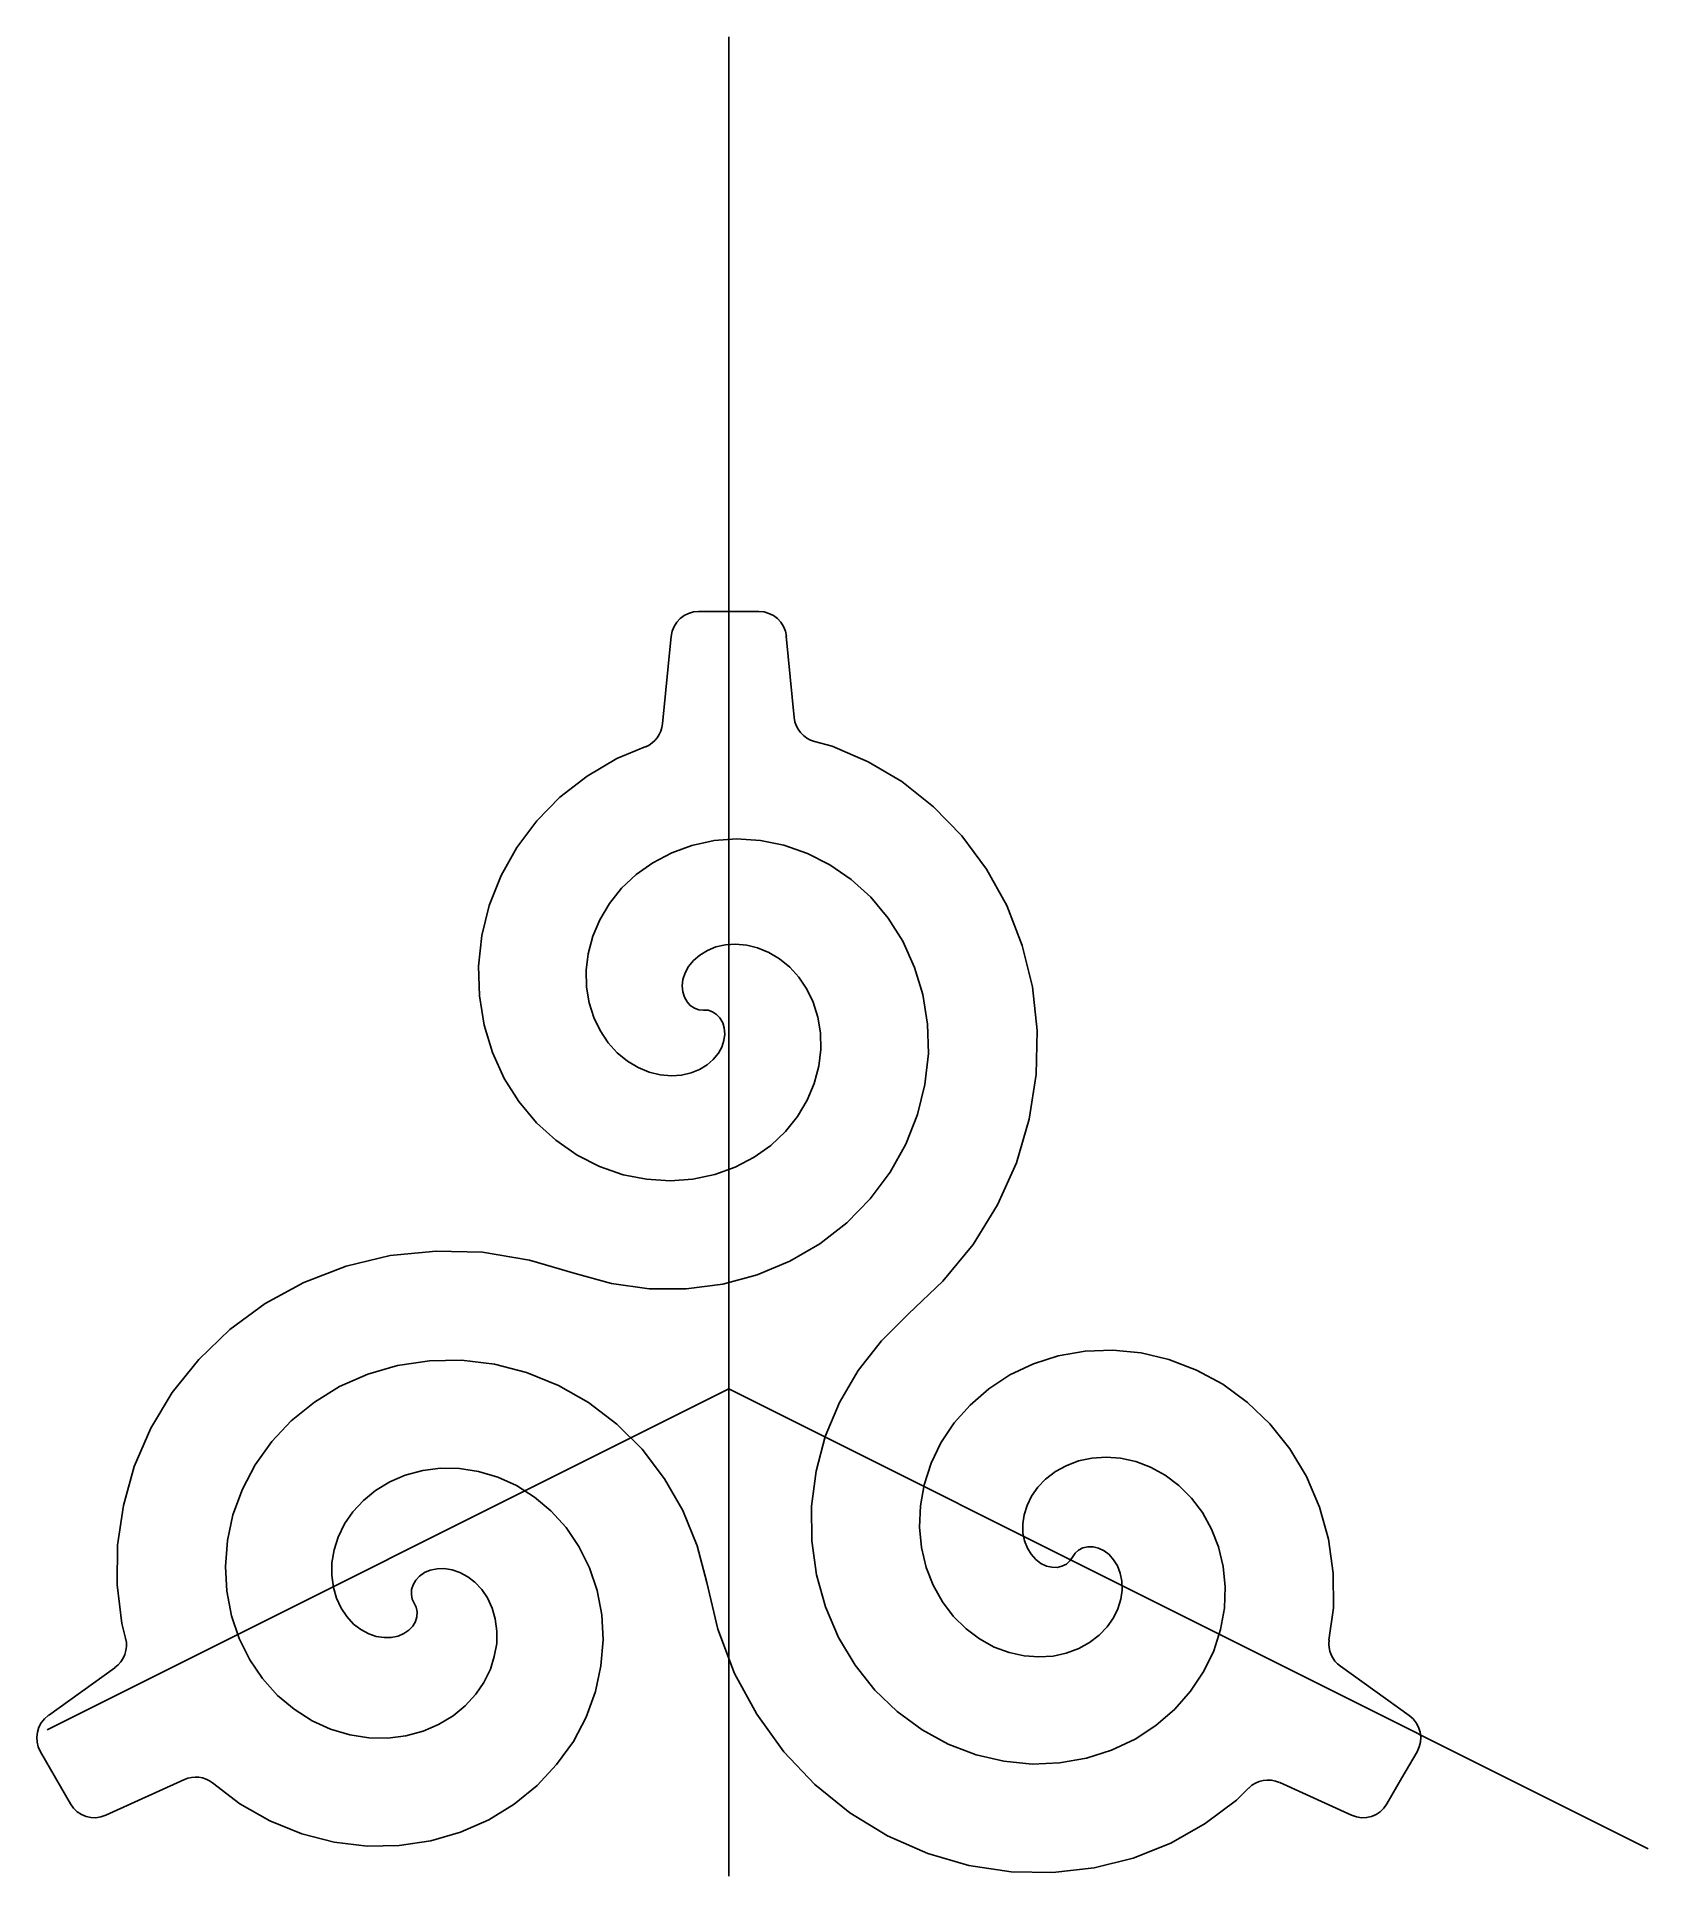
# Model space of a CAD drawing. Extents: x -3.8 to 5, y -2.6 to 7.4.
import ezdxf

# ---------------------------------------------------------------- set-up
doc = ezdxf.new("R2010")
doc.units = 0
doc.header["$MEASUREMENT"] = 0

msp = doc.modelspace()

# ---------------------------------------------------------------- hatches: boundary and pattern name
at = {"linetype": 'Continuous'}
h = msp.add_hatch(dxfattribs=at)
h.set_pattern_fill('ANSI31', color=256)
h.paths.add_polyline_path([(1.114, 3.165), (0.941, 3.302), (0.758, 3.41), (0.562, 3.494), (0.362, 3.548), (0.157, 3.577), (-0.043, 3.577), (-0.242, 3.552), (-0.429, 3.501), (-0.608, 3.427), (-0.769, 3.332), (-0.918, 3.217), (-1.044, 3.088), (-1.153, 2.943), (-1.237, 2.791), (-1.302, 2.629), (-1.342, 2.465), (-1.36, 2.298), (-1.356, 2.137), (-1.33, 1.977), (-1.285, 1.829), (-1.221, 1.687), (-1.141, 1.562), (-1.046, 1.447), (-0.941, 1.352), (-0.824, 1.271), (-0.703, 1.21), (-0.574, 1.165), (-0.447, 1.14), (-0.318, 1.131), (-0.195, 1.141), (-0.075, 1.166), (0.035, 1.206), (0.138, 1.26), (0.228, 1.324), (0.309, 1.4), (0.373, 1.481), (0.427, 1.57), (0.464, 1.66), (0.49, 1.755), (0.5, 1.846), (0.499, 1.937), (0.484, 2.021), (0.459, 2.102), (0.425, 2.173), (0.381, 2.239), (0.332, 2.293), (0.276, 2.339), (0.218, 2.373), (0.157, 2.399), (0.098, 2.413), (0.037, 2.419), (-0.017, 2.415), (-0.071, 2.403), (-0.116, 2.384), (-0.158, 2.359), (-0.191, 2.33), (-0.218, 2.296), (-0.237, 2.262), (-0.249, 2.226), (-0.253, 2.192), (-0.25, 2.159), (-0.241, 2.13), (-0.227, 2.104), (-0.209, 2.085), (-0.186, 2.07), (-0.162, 2.062), (-0.137, 2.06), (-0.112, 2.059), (-0.088, 2.051), (-0.066, 2.036), (-0.048, 2.017), (-0.033, 1.991), (-0.025, 1.963), (-0.022, 1.929), (-0.026, 1.895), (-0.038, 1.859), (-0.056, 1.825), (-0.084, 1.791), (-0.117, 1.762), (-0.159, 1.737), (-0.204, 1.718), (-0.257, 1.706), (-0.312, 1.702), (-0.373, 1.708), (-0.432, 1.722), (-0.493, 1.748), (-0.55, 1.782), (-0.607, 1.828), (-0.656, 1.882), (-0.699, 1.948), (-0.734, 2.019), (-0.759, 2.1), (-0.773, 2.184), (-0.775, 2.276), (-0.764, 2.366), (-0.739, 2.461), (-0.701, 2.551), (-0.648, 2.64), (-0.583, 2.722), (-0.503, 2.797), (-0.413, 2.861), (-0.31, 2.915), (-0.2, 2.955), (-0.079, 2.981), (0.043, 2.99), (0.172, 2.981), (0.3, 2.956), (0.428, 2.911), (0.549, 2.85), (0.666, 2.769), (0.772, 2.674), (0.867, 2.559), (0.946, 2.434), (1.01, 2.292), (1.056, 2.144), (1.081, 1.984), (1.086, 1.823), (1.067, 1.656), (1.027, 1.493), (0.963, 1.331), (0.878, 1.178), (0.769, 1.033), (0.643, 0.904), (0.495, 0.789), (0.333, 0.694), (0.154, 0.62), (-0.033, 0.569), (-0.232, 0.544), (-0.432, 0.544), (-0.637, 0.573), (-0.836, 0.627), (-1.084, 0.701), (-1.339, 0.743), (-1.591, 0.75), (-1.842, 0.725), (-2.081, 0.667), (-2.31, 0.579), (-2.52, 0.464), (-2.713, 0.323), (-2.881, 0.161), (-3.026, -0.02), (-3.142, -0.214), (-3.233, -0.422), (-3.292, -0.633), (-3.324, -0.85), (-3.326, -1.064), (-3.301, -1.275), (-3.248, -1.475), (-3.171, -1.667), (-3.071, -1.841), (-2.95, -2), (-2.812, -2.137), (-2.658, -2.255), (-2.495, -2.347), (-2.322, -2.418), (-2.146, -2.463), (-1.967, -2.485), (-1.792, -2.482), (-1.62, -2.457), (-1.459, -2.409), (-1.305, -2.342), (-1.167, -2.257), (-1.041, -2.156), (-0.936, -2.042), (-0.845, -1.916), (-0.776, -1.784), (-0.725, -1.645), (-0.695, -1.506), (-0.683, -1.364), (-0.691, -1.228), (-0.716, -1.095), (-0.758, -0.972), (-0.815, -0.856), (-0.885, -0.754), (-0.967, -0.663), (-1.056, -0.588), (-1.154, -0.525), (-1.255, -0.479), (-1.361, -0.448), (-1.464, -0.432), (-1.568, -0.43), (-1.664, -0.443), (-1.759, -0.468), (-1.843, -0.505), (-1.921, -0.552), (-1.987, -0.606), (-2.045, -0.668), (-2.089, -0.734), (-2.124, -0.805), (-2.146, -0.874), (-2.158, -0.946), (-2.159, -1.012), (-2.15, -1.079), (-2.133, -1.137), (-2.108, -1.192), (-2.077, -1.237), (-2.04, -1.278), (-2.001, -1.308), (-1.958, -1.331), (-1.917, -1.345), (-1.874, -1.352), (-1.835, -1.351), (-1.798, -1.343), (-1.767, -1.33), (-1.739, -1.311), (-1.718, -1.289), (-1.703, -1.264), (-1.696, -1.238), (-1.694, -1.211), (-1.699, -1.187), (-1.71, -1.164), (-1.721, -1.142), (-1.726, -1.117), (-1.725, -1.09), (-1.717, -1.065), (-1.702, -1.039), (-1.682, -1.017), (-1.654, -0.998), (-1.623, -0.985), (-1.585, -0.977), (-1.547, -0.976), (-1.504, -0.983), (-1.462, -0.997), (-1.419, -1.021), (-1.38, -1.051), (-1.343, -1.091), (-1.312, -1.136), (-1.287, -1.192), (-1.27, -1.25), (-1.261, -1.316), (-1.262, -1.383), (-1.275, -1.454), (-1.296, -1.524), (-1.331, -1.595), (-1.376, -1.66), (-1.434, -1.722), (-1.499, -1.777), (-1.578, -1.824), (-1.661, -1.86), (-1.756, -1.885), (-1.853, -1.898), (-1.957, -1.896), (-2.06, -1.881), (-2.165, -1.849), (-2.266, -1.804), (-2.364, -1.741), (-2.454, -1.666), (-2.536, -1.574), (-2.605, -1.472), (-2.663, -1.356), (-2.704, -1.234), (-2.73, -1.1), (-2.737, -0.965), (-2.726, -0.823), (-2.696, -0.684), (-2.644, -0.544), (-2.575, -0.412), (-2.485, -0.286), (-2.379, -0.173), (-2.253, -0.071), (-2.116, 0.014), (-1.962, 0.081), (-1.801, 0.128), (-1.628, 0.153), (-1.453, 0.157), (-1.274, 0.134), (-1.099, 0.09), (-0.925, 0.019), (-0.762, -0.074), (-0.608, -0.192), (-0.471, -0.328), (-0.35, -0.488), (-0.25, -0.661), (-0.172, -0.853), (-0.119, -1.053), (-0.06, -1.305), (0.031, -1.547), (0.152, -1.768), (0.299, -1.973), (0.469, -2.15), (0.659, -2.305), (0.864, -2.429), (1.083, -2.526), (1.306, -2.59), (1.536, -2.626), (1.762, -2.629), (1.987, -2.604), (2.2, -2.55), (2.404, -2.469), (2.59, -2.363), (2.761, -2.236), (2.907, -2.09), (3.035, -1.927), (3.135, -1.754), (3.213, -1.569), (3.262, -1.382), (3.288, -1.19), (3.286, -1.002), (3.261, -0.817), (3.212, -0.642), (3.141, -0.476), (3.051, -0.326), (2.943, -0.189), (2.821, -0.073), (2.686, 0.026), (2.544, 0.103), (2.393, 0.161), (2.242, 0.196), (2.088, 0.211), (1.939, 0.205), (1.792, 0.18), (1.657, 0.136), (1.528, 0.076), (1.415, 0.001), (1.312, -0.088), (1.226, -0.185), (1.154, -0.293), (1.101, -0.404), (1.063, -0.521), (1.043, -0.636), (1.037, -0.752), (1.048, -0.862), (1.074, -0.97), (1.112, -1.066), (1.162, -1.157), (1.221, -1.235), (1.291, -1.304), (1.364, -1.359), (1.444, -1.403), (1.524, -1.433), (1.607, -1.451), (1.686, -1.457), (1.764, -1.452), (1.835, -1.436), (1.904, -1.411), (1.962, -1.378), (2.015, -1.338), (2.057, -1.294), (2.092, -1.244), (2.116, -1.195), (2.132, -1.143), (2.139, -1.094), (2.138, -1.045), (2.129, -1.002), (2.114, -0.961), (2.093, -0.929), (2.068, -0.9), (2.041, -0.88), (2.01, -0.865), (1.981, -0.859), (1.952, -0.858), (1.926, -0.864), (1.902, -0.876), (1.883, -0.893), (1.869, -0.914), (1.855, -0.935), (1.836, -0.952), (1.812, -0.963), (1.786, -0.97), (1.757, -0.969), (1.728, -0.963), (1.697, -0.948), (1.67, -0.928), (1.644, -0.899), (1.624, -0.866), (1.609, -0.826), (1.6, -0.783), (1.599, -0.734), (1.606, -0.685), (1.622, -0.633), (1.646, -0.583), (1.681, -0.534), (1.723, -0.49), (1.776, -0.449), (1.834, -0.417), (1.902, -0.391), (1.974, -0.376), (2.052, -0.371), (2.131, -0.376), (2.214, -0.395), (2.294, -0.425), (2.374, -0.469), (2.447, -0.524), (2.516, -0.593), (2.576, -0.671), (2.626, -0.762), (2.664, -0.858), (2.689, -0.966), (2.7, -1.076), (2.695, -1.192), (2.675, -1.307), (2.637, -1.424), (2.583, -1.535), (2.511, -1.643), (2.426, -1.74), (2.323, -1.829), (2.21, -1.903), (2.081, -1.964), (1.945, -2.007), (1.799, -2.033), (1.65, -2.039), (1.496, -2.024), (1.345, -1.989), (1.194, -1.931), (1.052, -1.854), (0.916, -1.754), (0.795, -1.638), (0.687, -1.501), (0.597, -1.352), (0.526, -1.185), (0.477, -1.011), (0.452, -0.826), (0.45, -0.638), (0.476, -0.446), (0.525, -0.259), (0.603, -0.074), (0.703, 0.1), (0.83, 0.262), (0.977, 0.408), (1.165, 0.586), (1.329, 0.786), (1.461, 1.001), (1.565, 1.23), (1.634, 1.466), (1.672, 1.709), (1.677, 1.948), (1.652, 2.186), (1.596, 2.411), (1.512, 2.628), (1.401, 2.826), (1.267, 3.008)], flags=17)
h.paths.add_polyline_path([(1.596, 2.411), (1.652, 2.186), (1.677, 1.948), (1.672, 1.709), (1.634, 1.466), (1.565, 1.23), (1.461, 1.001), (1.329, 0.786), (1.165, 0.586), (0.977, 0.408), (0.83, 0.262), (0.703, 0.1), (0.603, -0.074), (0.525, -0.259), (0.476, -0.446), (0.45, -0.638), (0.452, -0.826), (0.477, -1.011), (0.526, -1.185), (0.597, -1.352), (0.687, -1.501), (0.795, -1.638), (0.916, -1.754), (1.052, -1.854), (1.194, -1.931), (1.345, -1.989), (1.496, -2.024), (1.65, -2.039), (1.799, -2.033), (1.945, -2.007), (2.081, -1.964), (2.21, -1.903), (2.323, -1.829), (2.426, -1.74), (2.511, -1.643), (2.583, -1.535), (2.637, -1.424), (2.675, -1.307), (2.695, -1.192), (2.7, -1.076), (2.689, -0.966), (2.664, -0.858), (2.626, -0.762), (2.576, -0.671), (2.516, -0.593), (2.447, -0.524), (2.374, -0.469), (2.294, -0.425), (2.214, -0.395), (2.131, -0.376), (2.052, -0.371), (1.974, -0.376), (1.902, -0.391), (1.834, -0.417), (1.776, -0.449), (1.723, -0.49), (1.681, -0.534), (1.646, -0.583), (1.622, -0.633), (1.606, -0.685), (1.599, -0.734), (1.6, -0.783), (1.609, -0.826), (1.624, -0.866), (1.644, -0.899), (1.67, -0.928), (1.697, -0.948), (1.728, -0.963), (1.757, -0.969), (1.786, -0.97), (1.812, -0.963), (1.836, -0.952), (1.855, -0.935), (1.869, -0.914), (1.883, -0.893), (1.902, -0.876), (1.926, -0.864), (1.952, -0.858), (1.981, -0.859), (2.01, -0.865), (2.041, -0.88), (2.068, -0.9), (2.093, -0.929), (2.114, -0.961), (2.129, -1.002), (2.138, -1.045), (2.139, -1.094), (2.132, -1.143), (2.116, -1.195), (2.092, -1.244), (2.057, -1.294), (2.015, -1.338), (1.962, -1.378), (1.904, -1.411), (1.835, -1.436), (1.764, -1.452), (1.686, -1.457), (1.607, -1.451), (1.524, -1.433), (1.444, -1.403), (1.364, -1.359), (1.291, -1.304), (1.221, -1.235), (1.162, -1.157), (1.112, -1.066), (1.074, -0.97), (1.048, -0.862), (1.037, -0.752), (1.043, -0.636), (1.063, -0.521), (1.101, -0.404), (1.154, -0.293), (1.226, -0.185), (1.312, -0.088), (1.415, 0.001), (1.528, 0.076), (1.657, 0.136), (1.792, 0.18), (1.939, 0.205), (2.088, 0.211), (2.242, 0.196), (2.393, 0.161), (2.544, 0.103), (2.686, 0.026), (2.821, -0.073), (2.943, -0.189), (3.051, -0.326), (3.141, -0.476), (3.212, -0.642), (3.261, -0.817), (3.286, -1.002), (3.288, -1.19), (3.262, -1.382), (3.213, -1.569), (3.135, -1.754), (3.035, -1.927), (2.907, -2.09), (2.761, -2.236), (2.59, -2.363), (2.404, -2.469), (2.2, -2.55), (1.987, -2.604), (1.762, -2.629), (1.536, -2.626), (1.306, -2.59), (1.083, -2.526), (0.864, -2.429), (0.659, -2.305), (0.469, -2.15), (0.299, -1.973), (0.152, -1.768), (0.031, -1.547), (-0.06, -1.305), (-0.119, -1.053), (-0.172, -0.853), (-0.25, -0.661), (-0.35, -0.488), (-0.471, -0.328), (-0.608, -0.192), (-0.762, -0.074), (-0.925, 0.019), (-1.099, 0.09), (-1.274, 0.134), (-1.453, 0.157), (-1.628, 0.153), (-1.801, 0.128), (-1.962, 0.081), (-2.116, 0.014), (-2.253, -0.071), (-2.379, -0.173), (-2.485, -0.286), (-2.575, -0.412), (-2.644, -0.544), (-2.696, -0.684), (-2.726, -0.823), (-2.737, -0.965), (-2.73, -1.1), (-2.704, -1.234), (-2.663, -1.356), (-2.605, -1.472), (-2.536, -1.574), (-2.454, -1.666), (-2.364, -1.741), (-2.266, -1.804), (-2.165, -1.849), (-2.06, -1.881), (-1.957, -1.896), (-1.853, -1.898), (-1.756, -1.885), (-1.661, -1.86), (-1.578, -1.824), (-1.499, -1.777), (-1.434, -1.722), (-1.376, -1.66), (-1.331, -1.595), (-1.296, -1.524), (-1.275, -1.454), (-1.262, -1.383), (-1.261, -1.316), (-1.27, -1.25), (-1.287, -1.192), (-1.312, -1.136), (-1.343, -1.091), (-1.38, -1.051), (-1.419, -1.021), (-1.462, -0.997), (-1.504, -0.983), (-1.547, -0.976), (-1.585, -0.977), (-1.623, -0.985), (-1.654, -0.998), (-1.682, -1.017), (-1.702, -1.039), (-1.717, -1.065), (-1.725, -1.09), (-1.726, -1.117), (-1.721, -1.142), (-1.71, -1.164), (-1.699, -1.187), (-1.694, -1.211), (-1.696, -1.238), (-1.703, -1.264), (-1.718, -1.289), (-1.739, -1.311), (-1.767, -1.33), (-1.798, -1.343), (-1.835, -1.351), (-1.874, -1.352), (-1.917, -1.345), (-1.958, -1.331), (-2.001, -1.308), (-2.04, -1.278), (-2.077, -1.237), (-2.108, -1.192), (-2.133, -1.137), (-2.15, -1.079), (-2.159, -1.012), (-2.158, -0.946), (-2.146, -0.874), (-2.124, -0.805), (-2.089, -0.734), (-2.045, -0.668), (-1.987, -0.606), (-1.921, -0.552), (-1.843, -0.505), (-1.759, -0.468), (-1.664, -0.443), (-1.568, -0.43), (-1.464, -0.432), (-1.361, -0.448), (-1.255, -0.479), (-1.154, -0.525), (-1.056, -0.588), (-0.967, -0.663), (-0.885, -0.754), (-0.815, -0.856), (-0.758, -0.972), (-0.716, -1.095), (-0.691, -1.228), (-0.683, -1.364), (-0.695, -1.506), (-0.725, -1.645), (-0.776, -1.784), (-0.845, -1.916), (-0.936, -2.042), (-1.041, -2.156), (-1.167, -2.257), (-1.305, -2.342), (-1.459, -2.409), (-1.62, -2.457), (-1.792, -2.482), (-1.967, -2.485), (-2.146, -2.463), (-2.322, -2.418), (-2.495, -2.347), (-2.658, -2.255), (-2.812, -2.137), (-2.95, -2), (-3.071, -1.841), (-3.171, -1.667), (-3.248, -1.475), (-3.301, -1.275), (-3.326, -1.064), (-3.324, -0.85), (-3.292, -0.633), (-3.233, -0.422), (-3.142, -0.214), (-3.026, -0.02), (-2.881, 0.161), (-2.713, 0.323), (-2.52, 0.464), (-2.31, 0.579), (-2.081, 0.667), (-1.842, 0.725), (-1.591, 0.75), (-1.339, 0.743), (-1.084, 0.701), (-0.836, 0.627), (-0.637, 0.573), (-0.432, 0.544), (-0.232, 0.544), (-0.033, 0.569), (0.154, 0.62), (0.333, 0.694), (0.495, 0.789), (0.643, 0.904), (0.769, 1.033), (0.878, 1.178), (0.963, 1.331), (1.027, 1.493), (1.067, 1.656), (1.086, 1.823), (1.081, 1.984), (1.056, 2.144), (1.01, 2.292), (0.946, 2.434), (0.867, 2.559), (0.772, 2.674), (0.666, 2.769), (0.549, 2.85), (0.428, 2.911), (0.3, 2.956), (0.172, 2.981), (0.043, 2.99), (-0.079, 2.981), (-0.2, 2.955), (-0.31, 2.915), (-0.413, 2.861), (-0.503, 2.797), (-0.583, 2.722), (-0.648, 2.64), (-0.701, 2.551), (-0.739, 2.461), (-0.764, 2.366), (-0.775, 2.276), (-0.773, 2.184), (-0.759, 2.1), (-0.734, 2.019), (-0.699, 1.948), (-0.656, 1.882), (-0.607, 1.828), (-0.55, 1.782), (-0.493, 1.748), (-0.432, 1.722), (-0.373, 1.708), (-0.312, 1.702), (-0.257, 1.706), (-0.204, 1.718), (-0.159, 1.737), (-0.117, 1.762), (-0.084, 1.791), (-0.056, 1.825), (-0.038, 1.859), (-0.026, 1.895), (-0.022, 1.929), (-0.025, 1.963), (-0.033, 1.991), (-0.048, 2.017), (-0.066, 2.036), (-0.088, 2.051), (-0.112, 2.059), (-0.137, 2.06), (-0.162, 2.062), (-0.186, 2.07), (-0.209, 2.085), (-0.227, 2.104), (-0.241, 2.13), (-0.25, 2.159), (-0.253, 2.192), (-0.249, 2.226), (-0.237, 2.262), (-0.218, 2.296), (-0.191, 2.33), (-0.158, 2.359), (-0.116, 2.384), (-0.071, 2.403), (-0.017, 2.415), (0.037, 2.419), (0.098, 2.413), (0.157, 2.399), (0.218, 2.373), (0.276, 2.339), (0.332, 2.293), (0.381, 2.239), (0.425, 2.173), (0.459, 2.102), (0.484, 2.021), (0.499, 1.937), (0.5, 1.846), (0.49, 1.755), (0.464, 1.66), (0.427, 1.57), (0.373, 1.481), (0.309, 1.4), (0.228, 1.324), (0.138, 1.26), (0.035, 1.206), (-0.075, 1.166), (-0.195, 1.141), (-0.318, 1.131), (-0.447, 1.14), (-0.574, 1.165), (-0.703, 1.21), (-0.824, 1.271), (-0.941, 1.352), (-1.046, 1.447), (-1.141, 1.562), (-1.221, 1.687), (-1.285, 1.829), (-1.33, 1.977), (-1.356, 2.137), (-1.36, 2.298), (-1.342, 2.465), (-1.302, 2.629), (-1.237, 2.791), (-1.153, 2.943), (-1.044, 3.088), (-0.918, 3.217), (-0.769, 3.332), (-0.608, 3.427), (-0.429, 3.501), (-0.242, 3.552), (-0.043, 3.577), (0.157, 3.577), (0.362, 3.548), (0.562, 3.494), (0.758, 3.41), (0.941, 3.302), (1.114, 3.165), (1.267, 3.008), (1.401, 2.826), (1.512, 2.628)])

# ---------------------------------------------------------------- linework, layer by layer
for p, q in [((0, -2.649), (0, 7.351)), ((-0.313, 4.092), (-0.36, 3.616)), ((0.313, 4.092), (0.356, 3.65)), ((-3.706, -1.853), (0, 0)), ((0, 0), (5, -2.5)), ((-3.7, -1.775), (-3.338, -1.516)), ((3.7, -1.775), (3.326, -1.507)), ((-3.387, -2.317), (-2.96, -2.123)), ((3.387, -2.317), (2.996, -2.139))]:
    msp.add_line(p, q, dxfattribs=at)
at = {"color": 0}
for p, q in [((-0.164, 4.227), (0, 4.227)), ((0.164, 4.227), (0, 4.227)), ((0.466, 3.52), (0.562, 3.494)), ((-0.769, 3.332), (-0.608, 3.427)), ((-0.608, 3.427), (-0.451, 3.492)), ((0.562, 3.494), (0.758, 3.41)), ((0.758, 3.41), (0.941, 3.302)), ((-0.918, 3.217), (-0.769, 3.332)), ((0.941, 3.302), (1.114, 3.165)), ((-1.044, 3.088), (-0.918, 3.217)), ((1.114, 3.165), (1.267, 3.008)), ((-1.153, 2.943), (-1.044, 3.088)), ((1.267, 3.008), (1.401, 2.826)), ((-1.237, 2.791), (-1.153, 2.943)), ((-0.31, 2.915), (-0.413, 2.861)), ((-0.2, 2.955), (-0.31, 2.915)), ((-0.079, 2.981), (-0.2, 2.955)), ((0.043, 2.99), (-0.079, 2.981)), ((0.172, 2.981), (0.043, 2.99)), ((0.3, 2.956), (0.172, 2.981)), ((0.428, 2.911), (0.3, 2.956)), ((0.549, 2.85), (0.428, 2.911)), ((-0.413, 2.861), (-0.503, 2.797)), ((0.666, 2.769), (0.549, 2.85)), ((1.401, 2.826), (1.512, 2.628)), ((-1.302, 2.629), (-1.237, 2.791)), ((-0.583, 2.722), (-0.648, 2.64)), ((-0.503, 2.797), (-0.583, 2.722)), ((0.772, 2.674), (0.666, 2.769)), ((-1.342, 2.465), (-1.302, 2.629)), ((-0.648, 2.64), (-0.701, 2.551)), ((0.867, 2.559), (0.772, 2.674)), ((1.512, 2.628), (1.596, 2.411)), ((-0.701, 2.551), (-0.739, 2.461)), ((0.946, 2.434), (0.867, 2.559)), ((-1.36, 2.298), (-1.342, 2.465)), ((-0.739, 2.461), (-0.764, 2.366)), ((-0.116, 2.384), (-0.071, 2.403)), ((-0.071, 2.403), (-0.017, 2.415)), ((-0.017, 2.415), (0.037, 2.419)), ((0.037, 2.419), (0.098, 2.413)), ((0.098, 2.413), (0.157, 2.399)), ((1.01, 2.292), (0.946, 2.434)), ((1.596, 2.411), (1.652, 2.186)), ((-0.764, 2.366), (-0.775, 2.276)), ((-0.218, 2.296), (-0.191, 2.33)), ((-0.191, 2.33), (-0.158, 2.359)), ((-0.158, 2.359), (-0.116, 2.384)), ((0.157, 2.399), (0.218, 2.373)), ((0.218, 2.373), (0.276, 2.339)), ((0.276, 2.339), (0.332, 2.293)), ((-1.356, 2.137), (-1.36, 2.298)), ((-0.775, 2.276), (-0.773, 2.184)), ((-0.253, 2.192), (-0.249, 2.226)), ((-0.249, 2.226), (-0.237, 2.262)), ((-0.237, 2.262), (-0.218, 2.296)), ((0.332, 2.293), (0.381, 2.239)), ((0.381, 2.239), (0.425, 2.173)), ((1.056, 2.144), (1.01, 2.292)), ((-1.33, 1.977), (-1.356, 2.137)), ((-0.773, 2.184), (-0.759, 2.1)), ((-0.759, 2.1), (-0.734, 2.019)), ((-0.25, 2.159), (-0.253, 2.192)), ((-0.241, 2.13), (-0.25, 2.159)), ((-0.227, 2.104), (-0.241, 2.13)), ((-0.209, 2.085), (-0.227, 2.104)), ((0.425, 2.173), (0.459, 2.102)), ((0.459, 2.102), (0.484, 2.021)), ((1.081, 1.984), (1.056, 2.144)), ((1.652, 2.186), (1.677, 1.948)), ((-0.734, 2.019), (-0.699, 1.948)), ((-0.186, 2.07), (-0.209, 2.085)), ((-0.162, 2.062), (-0.186, 2.07)), ((-0.137, 2.06), (-0.162, 2.062)), ((-0.112, 2.059), (-0.137, 2.06)), ((-0.088, 2.051), (-0.112, 2.059)), ((-0.066, 2.036), (-0.088, 2.051)), ((-0.048, 2.017), (-0.066, 2.036)), ((-0.033, 1.991), (-0.048, 2.017)), ((0.484, 2.021), (0.499, 1.937)), ((-1.285, 1.829), (-1.33, 1.977)), ((-0.699, 1.948), (-0.656, 1.882)), ((-0.025, 1.963), (-0.033, 1.991)), ((-0.026, 1.895), (-0.022, 1.929)), ((-0.022, 1.929), (-0.025, 1.963)), ((0.499, 1.937), (0.5, 1.846)), ((1.086, 1.823), (1.081, 1.984)), ((1.677, 1.948), (1.672, 1.709)), ((-1.221, 1.687), (-1.285, 1.829)), ((-0.656, 1.882), (-0.607, 1.828)), ((-0.607, 1.828), (-0.55, 1.782)), ((-0.084, 1.791), (-0.056, 1.825)), ((-0.056, 1.825), (-0.038, 1.859)), ((-0.038, 1.859), (-0.026, 1.895)), ((0.5, 1.846), (0.49, 1.755)), ((1.067, 1.656), (1.086, 1.823)), ((-0.55, 1.782), (-0.493, 1.748)), ((-0.493, 1.748), (-0.432, 1.722)), ((-0.432, 1.722), (-0.373, 1.708)), ((-0.373, 1.708), (-0.312, 1.702)), ((-0.312, 1.702), (-0.257, 1.706)), ((-0.257, 1.706), (-0.204, 1.718)), ((-0.204, 1.718), (-0.159, 1.737)), ((-0.159, 1.737), (-0.117, 1.762)), ((-0.117, 1.762), (-0.084, 1.791)), ((0.49, 1.755), (0.464, 1.66)), ((1.672, 1.709), (1.634, 1.466)), ((-1.141, 1.562), (-1.221, 1.687)), ((0.464, 1.66), (0.427, 1.57)), ((1.027, 1.493), (1.067, 1.656)), ((-1.046, 1.447), (-1.141, 1.562)), ((0.427, 1.57), (0.373, 1.481)), ((-0.941, 1.352), (-1.046, 1.447)), ((0.373, 1.481), (0.309, 1.4)), ((0.963, 1.331), (1.027, 1.493)), ((1.634, 1.466), (1.565, 1.23)), ((-0.824, 1.271), (-0.941, 1.352)), ((0.228, 1.324), (0.138, 1.26)), ((0.309, 1.4), (0.228, 1.324)), ((0.878, 1.178), (0.963, 1.331)), ((-0.703, 1.21), (-0.824, 1.271)), ((-0.574, 1.165), (-0.703, 1.21)), ((0.035, 1.206), (-0.075, 1.166)), ((0.138, 1.26), (0.035, 1.206)), ((1.565, 1.23), (1.461, 1.001)), ((-0.447, 1.14), (-0.574, 1.165)), ((-0.318, 1.131), (-0.447, 1.14)), ((-0.195, 1.141), (-0.318, 1.131)), ((-0.075, 1.166), (-0.195, 1.141)), ((0.769, 1.033), (0.878, 1.178)), ((0.643, 0.904), (0.769, 1.033)), ((1.461, 1.001), (1.329, 0.786)), ((0.495, 0.789), (0.643, 0.904)), ((-2.081, 0.667), (-1.842, 0.725)), ((-1.842, 0.725), (-1.591, 0.75)), ((-1.591, 0.75), (-1.339, 0.743)), ((-1.339, 0.743), (-1.084, 0.701)), ((-1.084, 0.701), (-0.836, 0.627)), ((0.333, 0.694), (0.495, 0.789)), ((1.329, 0.786), (1.165, 0.586)), ((-2.31, 0.579), (-2.081, 0.667)), ((-0.836, 0.627), (-0.637, 0.573)), ((-0.033, 0.569), (0.154, 0.62)), ((0.154, 0.62), (0.333, 0.694)), ((-2.52, 0.464), (-2.31, 0.579)), ((-0.637, 0.573), (-0.432, 0.544)), ((-0.432, 0.544), (-0.232, 0.544)), ((-0.232, 0.544), (-0.033, 0.569)), ((1.165, 0.586), (0.977, 0.408)), ((-2.713, 0.323), (-2.52, 0.464)), ((0.977, 0.408), (0.83, 0.262)), ((-2.881, 0.161), (-2.713, 0.323)), ((0.83, 0.262), (0.703, 0.1)), ((1.792, 0.18), (1.939, 0.205)), ((1.939, 0.205), (2.088, 0.211)), ((2.088, 0.211), (2.242, 0.196)), ((-3.026, -0.02), (-2.881, 0.161)), ((-1.801, 0.128), (-1.962, 0.081)), ((-1.628, 0.153), (-1.801, 0.128)), ((-1.453, 0.157), (-1.628, 0.153)), ((-1.274, 0.134), (-1.453, 0.157)), ((-1.099, 0.09), (-1.274, 0.134)), ((1.528, 0.076), (1.657, 0.136)), ((1.657, 0.136), (1.792, 0.18)), ((2.242, 0.196), (2.393, 0.161)), ((2.393, 0.161), (2.544, 0.103)), ((2.544, 0.103), (2.686, 0.026)), ((-2.116, 0.014), (-2.253, -0.071)), ((-1.962, 0.081), (-2.116, 0.014)), ((-0.925, 0.019), (-1.099, 0.09)), ((-0.762, -0.074), (-0.925, 0.019)), ((0.703, 0.1), (0.603, -0.074)), ((1.312, -0.088), (1.415, 0.001)), ((1.415, 0.001), (1.528, 0.076)), ((2.686, 0.026), (2.821, -0.073)), ((-3.142, -0.214), (-3.026, -0.02)), ((-2.253, -0.071), (-2.379, -0.173)), ((-0.608, -0.192), (-0.762, -0.074)), ((0.603, -0.074), (0.525, -0.259)), ((1.226, -0.185), (1.312, -0.088)), ((2.821, -0.073), (2.943, -0.189)), ((-2.379, -0.173), (-2.485, -0.286)), ((-0.471, -0.328), (-0.608, -0.192)), ((1.154, -0.293), (1.226, -0.185)), ((2.943, -0.189), (3.051, -0.326)), ((-3.233, -0.422), (-3.142, -0.214)), ((-2.485, -0.286), (-2.575, -0.412)), ((0.525, -0.259), (0.476, -0.446)), ((1.101, -0.404), (1.154, -0.293)), ((-0.35, -0.488), (-0.471, -0.328)), ((1.902, -0.391), (1.834, -0.417)), ((1.974, -0.376), (1.902, -0.391)), ((2.052, -0.371), (1.974, -0.376)), ((2.131, -0.376), (2.052, -0.371)), ((2.214, -0.395), (2.131, -0.376)), ((2.294, -0.425), (2.214, -0.395)), ((3.051, -0.326), (3.141, -0.476)), ((-3.292, -0.633), (-3.233, -0.422)), ((-2.575, -0.412), (-2.644, -0.544)), ((-1.843, -0.505), (-1.759, -0.468)), ((-1.759, -0.468), (-1.664, -0.443)), ((-1.664, -0.443), (-1.568, -0.43)), ((-1.568, -0.43), (-1.464, -0.432)), ((-1.464, -0.432), (-1.361, -0.448)), ((-1.361, -0.448), (-1.255, -0.479)), ((-1.255, -0.479), (-1.154, -0.525)), ((-0.25, -0.661), (-0.35, -0.488)), ((0.476, -0.446), (0.45, -0.638)), ((1.063, -0.521), (1.101, -0.404)), ((1.723, -0.49), (1.681, -0.534)), ((1.776, -0.449), (1.723, -0.49)), ((1.834, -0.417), (1.776, -0.449)), ((2.374, -0.469), (2.294, -0.425)), ((2.447, -0.524), (2.374, -0.469)), ((3.141, -0.476), (3.212, -0.642)), ((-2.644, -0.544), (-2.696, -0.684)), ((-1.987, -0.606), (-1.921, -0.552)), ((-1.921, -0.552), (-1.843, -0.505)), ((-1.154, -0.525), (-1.056, -0.588)), ((-1.056, -0.588), (-0.967, -0.663)), ((1.043, -0.636), (1.063, -0.521)), ((1.646, -0.583), (1.622, -0.633)), ((1.681, -0.534), (1.646, -0.583)), ((2.516, -0.593), (2.447, -0.524)), ((2.576, -0.671), (2.516, -0.593)), ((-3.324, -0.85), (-3.292, -0.633)), ((-2.696, -0.684), (-2.726, -0.823)), ((-2.089, -0.734), (-2.045, -0.668)), ((-2.045, -0.668), (-1.987, -0.606)), ((-0.967, -0.663), (-0.885, -0.754)), ((-0.172, -0.853), (-0.25, -0.661)), ((0.45, -0.638), (0.452, -0.826)), ((1.037, -0.752), (1.043, -0.636)), ((1.606, -0.685), (1.599, -0.734)), ((1.622, -0.633), (1.606, -0.685)), ((2.626, -0.762), (2.576, -0.671)), ((3.212, -0.642), (3.261, -0.817)), ((-2.124, -0.805), (-2.089, -0.734)), ((-0.885, -0.754), (-0.815, -0.856)), ((1.048, -0.862), (1.037, -0.752)), ((1.599, -0.734), (1.6, -0.783)), ((1.6, -0.783), (1.609, -0.826)), ((2.664, -0.858), (2.626, -0.762)), ((-3.326, -1.064), (-3.324, -0.85)), ((-2.726, -0.823), (-2.737, -0.965)), ((-2.158, -0.946), (-2.146, -0.874)), ((-2.146, -0.874), (-2.124, -0.805)), ((-0.815, -0.856), (-0.758, -0.972)), ((-0.119, -1.053), (-0.172, -0.853)), ((0.452, -0.826), (0.477, -1.011)), ((1.074, -0.97), (1.048, -0.862)), ((1.609, -0.826), (1.624, -0.866)), ((1.624, -0.866), (1.644, -0.899)), ((1.644, -0.899), (1.67, -0.928)), ((1.869, -0.914), (1.883, -0.893)), ((1.883, -0.893), (1.902, -0.876)), ((1.902, -0.876), (1.926, -0.864)), ((1.926, -0.864), (1.952, -0.858)), ((1.952, -0.858), (1.981, -0.859)), ((1.981, -0.859), (2.01, -0.865)), ((2.01, -0.865), (2.041, -0.88)), ((2.041, -0.88), (2.068, -0.9)), ((2.689, -0.966), (2.664, -0.858)), ((3.261, -0.817), (3.286, -1.002)), ((-2.737, -0.965), (-2.73, -1.1)), ((-2.159, -1.012), (-2.158, -0.946)), ((-1.654, -0.998), (-1.682, -1.017)), ((-1.623, -0.985), (-1.654, -0.998)), ((-1.585, -0.977), (-1.623, -0.985)), ((-1.547, -0.976), (-1.585, -0.977)), ((-1.504, -0.983), (-1.547, -0.976)), ((-1.462, -0.997), (-1.504, -0.983)), ((-1.419, -1.021), (-1.462, -0.997)), ((-0.758, -0.972), (-0.716, -1.095)), ((1.112, -1.066), (1.074, -0.97)), ((1.67, -0.928), (1.697, -0.948)), ((1.697, -0.948), (1.728, -0.963)), ((1.728, -0.963), (1.757, -0.969)), ((1.757, -0.969), (1.786, -0.97)), ((1.786, -0.97), (1.812, -0.963)), ((1.812, -0.963), (1.836, -0.952)), ((1.836, -0.952), (1.855, -0.935)), ((1.855, -0.935), (1.869, -0.914)), ((2.068, -0.9), (2.093, -0.929)), ((2.093, -0.929), (2.114, -0.961)), ((2.114, -0.961), (2.129, -1.002)), ((2.7, -1.076), (2.689, -0.966)), ((-3.301, -1.275), (-3.326, -1.064)), ((-2.15, -1.079), (-2.159, -1.012)), ((-2.133, -1.137), (-2.15, -1.079)), ((-1.725, -1.09), (-1.726, -1.117)), ((-1.717, -1.065), (-1.725, -1.09)), ((-1.702, -1.039), (-1.717, -1.065)), ((-1.682, -1.017), (-1.702, -1.039)), ((-1.38, -1.051), (-1.419, -1.021)), ((-1.343, -1.091), (-1.38, -1.051)), ((-1.312, -1.136), (-1.343, -1.091)), ((-0.716, -1.095), (-0.691, -1.228)), ((-0.06, -1.305), (-0.119, -1.053)), ((0.477, -1.011), (0.526, -1.185)), ((1.162, -1.157), (1.112, -1.066)), ((2.129, -1.002), (2.138, -1.045)), ((2.139, -1.094), (2.132, -1.143)), ((2.138, -1.045), (2.139, -1.094)), ((2.695, -1.192), (2.7, -1.076)), ((3.286, -1.002), (3.288, -1.19)), ((-2.73, -1.1), (-2.704, -1.234)), ((-2.108, -1.192), (-2.133, -1.137)), ((-2.077, -1.237), (-2.108, -1.192)), ((-1.726, -1.117), (-1.721, -1.142)), ((-1.721, -1.142), (-1.71, -1.164)), ((-1.71, -1.164), (-1.699, -1.187)), ((-1.699, -1.187), (-1.694, -1.211)), ((-1.287, -1.192), (-1.312, -1.136)), ((-1.27, -1.25), (-1.287, -1.192)), ((0.526, -1.185), (0.597, -1.352)), ((1.221, -1.235), (1.162, -1.157)), ((2.116, -1.195), (2.092, -1.244)), ((2.132, -1.143), (2.116, -1.195)), ((2.675, -1.307), (2.695, -1.192)), ((3.288, -1.19), (3.264, -1.365)), ((-3.28, -1.355), (-3.301, -1.275)), ((-2.704, -1.234), (-2.663, -1.356)), ((-2.04, -1.278), (-2.077, -1.237)), ((-2.001, -1.308), (-2.04, -1.278)), ((-1.718, -1.289), (-1.739, -1.311)), ((-1.703, -1.264), (-1.718, -1.289)), ((-1.696, -1.238), (-1.703, -1.264)), ((-1.694, -1.211), (-1.696, -1.238)), ((-1.261, -1.316), (-1.27, -1.25)), ((-0.691, -1.228), (-0.683, -1.364)), ((1.291, -1.304), (1.221, -1.235)), ((2.057, -1.294), (2.015, -1.338)), ((2.092, -1.244), (2.057, -1.294)), ((-2.663, -1.356), (-2.605, -1.472)), ((-1.958, -1.331), (-2.001, -1.308)), ((-1.917, -1.345), (-1.958, -1.331)), ((-1.874, -1.352), (-1.917, -1.345)), ((-1.835, -1.351), (-1.874, -1.352)), ((-1.798, -1.343), (-1.835, -1.351)), ((-1.767, -1.33), (-1.798, -1.343)), ((-1.739, -1.311), (-1.767, -1.33)), ((-1.275, -1.454), (-1.262, -1.383)), ((-1.262, -1.383), (-1.261, -1.316)), ((-0.683, -1.364), (-0.695, -1.506)), ((0.031, -1.547), (-0.06, -1.305)), ((0.597, -1.352), (0.687, -1.501)), ((1.364, -1.359), (1.291, -1.304)), ((1.444, -1.403), (1.364, -1.359)), ((1.962, -1.378), (1.904, -1.411)), ((2.015, -1.338), (1.962, -1.378)), ((2.637, -1.424), (2.675, -1.307)), ((-2.605, -1.472), (-2.536, -1.574)), ((-1.296, -1.524), (-1.275, -1.454)), ((1.524, -1.433), (1.444, -1.403)), ((1.607, -1.451), (1.524, -1.433)), ((1.686, -1.457), (1.607, -1.451)), ((1.764, -1.452), (1.686, -1.457)), ((1.835, -1.436), (1.764, -1.452)), ((1.904, -1.411), (1.835, -1.436)), ((2.583, -1.535), (2.637, -1.424)), ((-2.536, -1.574), (-2.454, -1.666)), ((-1.376, -1.66), (-1.331, -1.595)), ((-1.331, -1.595), (-1.296, -1.524)), ((-0.695, -1.506), (-0.725, -1.645)), ((0.152, -1.768), (0.031, -1.547)), ((0.687, -1.501), (0.795, -1.638)), ((2.511, -1.643), (2.583, -1.535)), ((-2.454, -1.666), (-2.364, -1.741)), ((-1.434, -1.722), (-1.376, -1.66)), ((-0.725, -1.645), (-0.776, -1.784)), ((0.795, -1.638), (0.916, -1.754)), ((2.426, -1.74), (2.511, -1.643)), ((-2.364, -1.741), (-2.266, -1.804)), ((-1.578, -1.824), (-1.499, -1.777)), ((-1.499, -1.777), (-1.434, -1.722)), ((-0.776, -1.784), (-0.845, -1.916)), ((0.299, -1.973), (0.152, -1.768)), ((0.916, -1.754), (1.052, -1.854)), ((2.323, -1.829), (2.426, -1.74)), ((-2.266, -1.804), (-2.165, -1.849)), ((-2.165, -1.849), (-2.06, -1.881)), ((-2.06, -1.881), (-1.957, -1.896)), ((-1.957, -1.896), (-1.853, -1.898)), ((-1.853, -1.898), (-1.756, -1.885)), ((-1.756, -1.885), (-1.661, -1.86)), ((-1.661, -1.86), (-1.578, -1.824)), ((1.052, -1.854), (1.194, -1.931)), ((2.21, -1.903), (2.323, -1.829)), ((-3.743, -1.972), (-3.661, -2.114)), ((-0.845, -1.916), (-0.936, -2.042)), ((0.469, -2.15), (0.299, -1.973)), ((1.194, -1.931), (1.345, -1.989)), ((1.345, -1.989), (1.496, -2.024)), ((1.945, -2.007), (2.081, -1.964)), ((2.081, -1.964), (2.21, -1.903)), ((3.743, -1.972), (3.661, -2.114)), ((-0.936, -2.042), (-1.041, -2.156)), ((1.496, -2.024), (1.65, -2.039)), ((1.65, -2.039), (1.799, -2.033)), ((1.799, -2.033), (1.945, -2.007)), ((-3.579, -2.255), (-3.661, -2.114)), ((-2.658, -2.255), (-2.807, -2.141)), ((-1.041, -2.156), (-1.167, -2.257)), ((0.659, -2.305), (0.469, -2.15)), ((2.828, -2.169), (2.761, -2.236)), ((3.579, -2.255), (3.661, -2.114)), ((-2.495, -2.347), (-2.658, -2.255)), ((-1.167, -2.257), (-1.305, -2.342)), ((2.761, -2.236), (2.59, -2.363)), ((-2.322, -2.418), (-2.495, -2.347)), ((-1.305, -2.342), (-1.459, -2.409)), ((0.864, -2.429), (0.659, -2.305)), ((2.59, -2.363), (2.404, -2.469)), ((-2.146, -2.463), (-2.322, -2.418)), ((-1.967, -2.485), (-2.146, -2.463)), ((-1.792, -2.482), (-1.967, -2.485)), ((-1.62, -2.457), (-1.792, -2.482)), ((-1.459, -2.409), (-1.62, -2.457)), ((1.083, -2.526), (0.864, -2.429)), ((2.404, -2.469), (2.2, -2.55)), ((1.306, -2.59), (1.083, -2.526)), ((1.536, -2.626), (1.306, -2.59)), ((2.2, -2.55), (1.987, -2.604)), ((1.762, -2.629), (1.536, -2.626)), ((1.987, -2.604), (1.762, -2.629))]:
    msp.add_line(p, q, dxfattribs=at)
at = {"linetype": 'Continuous'}
for centre, start, end in [((-0.164, 4.077), 89.9542, 174.4424), ((0.164, 4.077), 5.5576, 90.0458), ((-0.509, 3.63), 292.4821, 354.4424), ((0.505, 3.665), 185.5576, 254.7609), ((-3.425, -1.393), 305.5576, 14.758), ((3.413, -1.385), 172.4413, 234.4424), ((-3.613, -1.897), 125.5576, 210.0458), ((3.613, -1.897), 329.9542, 54.4424), ((-2.898, -2.26), 52.447, 114.4424), ((2.933, -2.276), 65.5576, 134.768), ((-3.449, -2.181), 209.9542, 294.4424), ((3.449, -2.181), 245.5576, 330.0458)]:
    msp.add_arc(centre, 0.15, start, end, dxfattribs=at)

doc.saveas('drawing.dxf')
